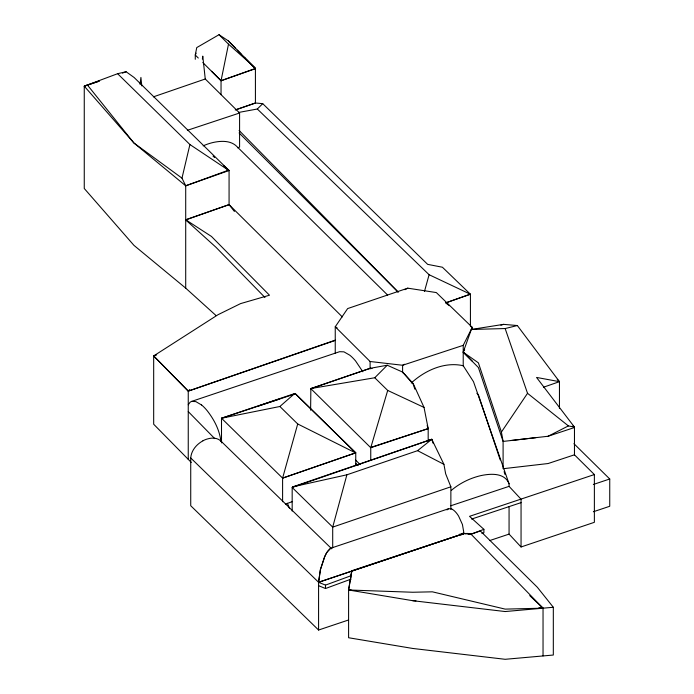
<?xml version="1.0" encoding="UTF-8"?>
<svg xmlns="http://www.w3.org/2000/svg" width="694" height="694" viewBox="0 0 694 694"><rect width="100%" height="100%" fill="white"/><g stroke="black" fill="none" stroke-linecap="round" stroke-linejoin="round"><path stroke-width="1.04" d="M348.275 620.08L318.581 630.031L318.581 582.275L320.376 569.713L324.549 557.039A38.777 8.892 -80.4 0 1 326.943 552.303L330.665 548.26L448.524 508.754L450.84 508.711M351.789 570.772L348.596 589.987L348.596 637.743L412.757 648.456L505.163 659.3L553.318 655.032L553.318 607.276L537.364 587.289L480.352 530.971L471.018 534.18L467.903 533.452L463.982 533.53L351.789 570.772L351.138 575.69L325.495 585.111L318.581 582.275L320.394 569.679L324.618 556.9A39.688 9.091 -80.4 0 1 327.039 552.129M140.041 84.304L140.917 77.433L141.767 85.891M202.379 59.094L202.778 56.136L205.259 78.995L239.586 113.009L239.586 147.119L237.539 147.796M350.591 578.137L350.782 577.044M195.274 59.302L195.274 55.017L196.74 47.6L219.026 34.7L228.499 44.156L221.039 80.738L221.039 94.679M318.581 630.031L190.729 505.735L190.729 457.979C191.275 450.467 196.549 444.281 202.96 440.82M185.706 288.131L185.706 185.801L181.984 178.141L189.913 144.543L117.616 73.703L84.26 86.16L84.26 188.499L133.951 245.364L185.706 288.131L216.016 315.527M450.866 509.309L450.866 486.798L445.669 473.82L443.926 464.338L431.781 439.285L417.597 450.666L346.887 474.8L332.704 527.119L332.704 547.488M424.45 291.497L429.1 274.72L257.318 109.01L238.658 112.445M282.597 501.719L282.597 478.131L297.709 423.965L279.882 406.493L221.507 418.239L221.507 442.893M370.752 460.573L370.752 447.708L387.703 390.436L374.76 377.753L310.86 388.553L310.608 410.206M503.098 468.233L503.098 441.427L478.4 367.542L463.219 352.162L471.347 329.468L503.566 324.358L517.342 325.538L559.459 381.665L559.459 408.471M196.098 53.16L195.274 55.017L198.302 58.044M188.248 404.784L190.121 402.19L191.553 401.418L339.6 351.693L343.955 351.849L349.767 355.181A47.99 19.649 71.5 0 1 355.58 360.967L362.841 371.758M463.219 366.102L463.219 345.343L472.258 327.36L436.335 292.573L407.794 288.166L347.651 308.57L335.245 326.779L335.245 353.437M472.397 361.253L463.219 352.162L464.65 349.308M572.949 425.995L574.467 427.513L548.121 436.248L503.098 441.427L501.406 432.05L527.527 393.307L505.154 328.548L471.347 329.468M327.533 551.392L329.928 548.807M189.696 389.525L188.248 391.112L188.248 459.341L191.266 462.43M374.76 377.753L387.252 365.226L402.598 372.079L413.173 383.478L424.034 407.421L428.181 428.606L428.181 441.471M257.318 109.01L262.731 103.658L427.651 264.362L442.416 267.225L470.428 294.239L470.428 325.642M446.979 509.916L448.524 508.754M433.169 443.371L431.781 439.285L292.851 486.824L292.174 487.466L292.174 511.07M411.299 382.975C424.91 370.483 444.524 361.47 463.219 365.729L473.499 381.691L509.066 483.822L509.066 486.355L521.055 499.212L521.055 546.976L594.376 522.313L594.376 474.549L574.467 454.804L548.121 463.531L503.098 468.719M279.882 406.493L294.629 393.567L295.358 393.732L355.744 452.826L355.744 465.691M451.412 490.302C459.749 483.267 469.777 478.287 480.369 475.728C490.155 473.551 504.712 472.388 509.066 483.822M188.248 459.341L153.678 424.242L153.678 355.918L217.985 314.729L240.575 303.608L269.48 295.219L211.444 236.437L185.706 219.764L229.072 204.635L342.316 316.924M404.481 364.237L402.598 365.261L370.102 361.505L335.245 326.779L337.111 327.854M404.932 289.693L407.794 288.166M548.121 436.248L568.403 425.908L574.467 427.114L574.467 455.385M461.076 534.953L463.982 533.53L471.018 534.18L483.892 529.34L483.892 532.749L481.914 533.495M153.678 356.013L156.627 354.643L153.678 356.013L188.248 391.112L335.245 340.424M285.468 504.13L292.512 501.528M122.448 73.113L126.1 71.742L134.124 77.494L229.072 170.516L229.072 204.99M318.581 585.684L325.495 588.521L351.138 579.1M185.706 185.801L228.413 170.203L229.072 170.516L185.706 185.801L133.951 143.025L84.26 86.16L87.097 85.197M219.026 34.7L228.3 40.859L255.418 68.454L221.039 80.738L202.795 62.529M470.176 294.195L445.557 302.94L470.428 294.239L429.1 274.72M294.629 393.567L221.507 418.239L282.597 478.131L355.744 452.826L295.358 393.732M543.515 387.217L559.459 381.665L557.265 379.41M335.245 340.164L188.248 391.112L153.678 355.918M282.597 478.131L355.744 452.826M153.391 96.848L205.259 78.995M235.977 109.695L255.418 102.998L262.731 103.658M427.148 425.535L428.181 428.606L370.752 447.708L310.86 388.675M431.781 439.285L292.174 487.483L332.704 527.119L450.866 486.798M235.197 109.99L255.418 103.05M310.608 388.761L370.102 368.332L387.252 365.226M88.051 84.868L99.095 81.103M310.86 388.553L370.102 368.332L372.045 368.557M594.376 474.549L469.534 516.336L483.892 529.34M190.729 457.979L318.581 582.275L351.789 571.084L348.596 589.987L412.757 600.7L505.163 611.544L553.318 607.276M352.804 570.746L463.982 533.53L466.038 533.721M318.581 582.275L463.982 533.53L462.438 524.525L458.569 516.015A18.825 8.016 70.6 0 0 452.393 509.37M450.779 505.77L509.066 486.355M593.344 484.473L609.74 478.99L609.74 506.273L593.344 511.756M489.634 540.583L509.066 534.111L521.055 546.976M187.371 130.316L239.586 113.009M258.506 405.999L279.699 398.989M471.556 519.077L521.055 502.63M221.507 418.239L294.334 394.149M84.26 86.16L99.095 81.285M463.219 345.343L402.598 365.261L402.598 372.721M371.307 447.248L428.181 428.606M500.886 325.2L503.566 324.358M505.154 328.548L517.342 325.538M126.1 71.742L117.616 73.703M292.851 486.824L346.887 474.8M191.553 401.418L195.829 401.6L201.538 404.966M459.714 534.207L463.982 533.53L463.21 532.801M510.958 440.525L535.785 437.662M330.665 548.26L331.871 548.503M330.526 548.538L331.116 548.503M412.757 600.7L415.992 600.883M538.726 607.918L543.038 608.17L543.038 655.925M467.903 533.894L471.018 534.18L543.038 608.17L505.163 609.115L432.397 591.826L412.757 592.251L348.596 589.987L351.815 590.29M539.811 607.866L543.038 608.17L529.73 595.608M559.459 381.665L536.54 377.432L574.467 427.114M226.999 169.917L229.072 170.516L223.451 165.476M446.389 303.46L449.287 305.681M387.703 390.436L424.034 407.421M297.709 423.965L355.181 452.705M417.597 450.666L443.926 464.338M470.411 326.241L472.258 327.36L472.258 329.494M189.913 144.543L228.413 170.203M463.219 352.162L478.4 362.849L501.406 432.05M181.984 178.141L133.951 143.025L87.305 84.868M331.715 548.807L220.623 440.803C216.944 437.498 211.479 437.636 207.029 439.076A20.751 14.895 -44.4 0 0 202.943 440.768M527.527 393.307L568.403 425.908M228.499 44.156L255.236 67.891M213.023 156.098L214.628 157.547M355.519 459.983L360.169 464.572M355.788 463.375L358.113 465.648M573.938 443.692L609.74 478.99M387.573 295.019L236.984 146.625C230.981 140.396 221.403 140.743 213.57 142.391A51.495 36.452 -44.8 0 0 203.16 145.844M211.566 71.282L221.039 80.738L255.236 68.749M239.092 132.927L398.104 292.105M476.882 393.298L478.4 394.834L500.209 459.914M239.092 130.463L398.104 291.966M188.248 411.585L214.706 438.582M264.961 297.492L216.016 247.307L185.706 219.911L229.072 204.635L234.416 211.462M228.3 40.859L235.179 47.981M237.339 50.22L241.104 54.115M244.123 57.238L253.163 66.598M244.288 57.411L245.702 58.877M246.864 60.074L254.542 68.021M402.598 372.079L413.173 384.12L414.882 389.178M220.623 440.803L221.985 442.451M287.385 503.271L289.433 508.199M504.096 471.66L505.085 474.601M220.874 441.245C219.573 430.02 214.125 419.601 207.246 410.787A47.999 19.345 72 0 0 201.529 404.914M509.066 506.516L509.066 534.111M370.102 361.505L370.102 368.974M325.495 585.111L325.495 588.521M255.418 68.454L255.418 103.241M450.848 508.737A18.634 7.903 70.3 0 1 452.393 509.405"/></g></svg>
